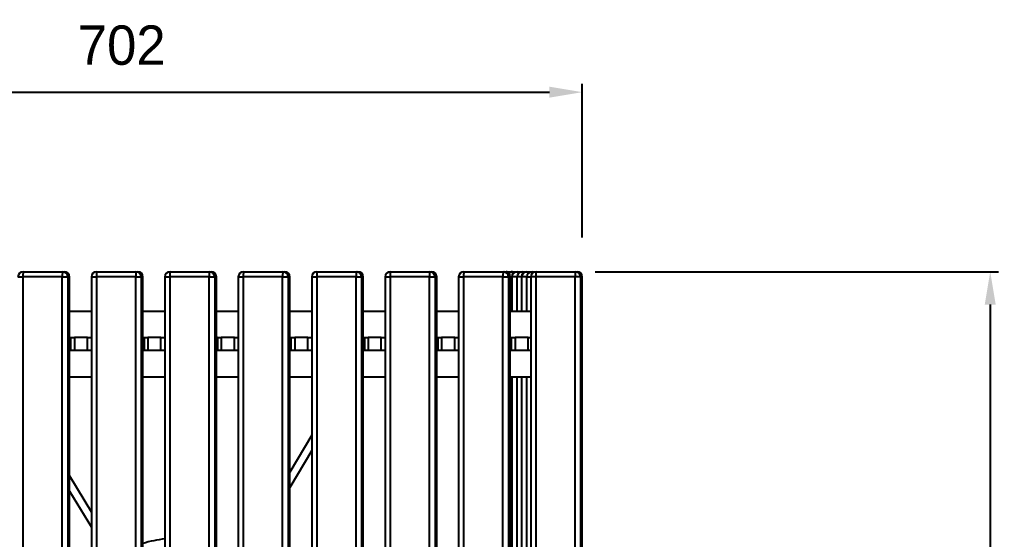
# Model space of a CAD drawing. Header units: millimetres. Extents: x 1508 to 7448, y -3239 to 961.
# Drawn here: x 2283 to 3029, y -1086 to -689 of the extents above; entities that cross this region are included whole.
import ezdxf

# ---------------------------------------------------------------- set-up
doc = ezdxf.new("R2010")
doc.units = ezdxf.units.MM
doc.header["$PDSIZE"] = -1
doc.dimstyles.new('1-1', dxfattribs={"dimtxt": 30, "dimasz": 25, "dimexe": 6.25, "dimexo": 30, "dimgap": 20.625, "dimtad": 1, "dimdec": 1, "dimtxsty": 'Standard', "dimcen": 0, "dimclrd": 2, "dimclre": 2, "dimclrt": 2, "dimadec": 0, "dimazin": 0, "dimtfac": 1, "dimtdec": 1, "dimtmove": 0, "dimatfit": 3, "dimfxl": 0, "dimarcsym": 0})

# ---------------------------------------------------------------- blocks, each defined once
blk = doc.blocks.new('rzut')
for p, q in [((-670.69, 2021.91), (-666.86, 2021.91)), ((-636.89, 2021.91), (-666.86, 2021.91)), ((-666.86, 2021.91), (-666.86, 1429.91)), ((-666.69, 2025.91), (-636.72, 2025.91)), ((-636.89, 1429.91), (-636.89, 2021.91)), ((-636.89, 2021.91), (-632.72, 2021.91)), ((-636.72, 2025.91), (-635.45, 2025.91)), ((-632.72, 2021.91), (-632.72, 1429.91)), ((-631.46, 2021.91), (-632.72, 2021.91)), ((-631.46, 1429.91), (-631.46, 2021.91)), ((-631.46, 2021.91), (-631.45, 2021.91)), ((-631.45, 1429.91), (-631.45, 2021.91)), ((-614.74, 2021.91), (-614.74, 1429.91)), ((-614.74, 2021.91), (-610.91, 2021.91)), ((-580.94, 2021.91), (-610.91, 2021.91)), ((-610.91, 2021.91), (-610.91, 1429.91)), ((-610.74, 2025.91), (-580.77, 2025.91)), ((-580.94, 1429.91), (-580.94, 2021.91)), ((-580.94, 2021.91), (-576.77, 2021.91)), ((-580.77, 2025.91), (-579.5, 2025.91)), ((-576.77, 2021.91), (-576.77, 1429.91)), ((-575.51, 2021.91), (-576.77, 2021.91)), ((-575.51, 1429.91), (-575.51, 2021.91)), ((-575.51, 2021.91), (-575.5, 2021.91)), ((-575.5, 1429.91), (-575.5, 2021.91)), ((-558.79, 2021.91), (-558.79, 1429.91)), ((-558.79, 2021.91), (-554.96, 2021.91)), ((-524.99, 2021.91), (-554.96, 2021.91)), ((-554.96, 2021.91), (-554.96, 1429.91)), ((-554.79, 2025.91), (-524.82, 2025.91)), ((-524.99, 1429.91), (-524.99, 2021.91)), ((-524.99, 2021.91), (-520.82, 2021.91)), ((-524.82, 2025.91), (-523.55, 2025.91)), ((-520.82, 2021.91), (-520.82, 1429.91)), ((-519.56, 2021.91), (-520.82, 2021.91)), ((-519.56, 1429.91), (-519.56, 2021.91)), ((-519.56, 2021.91), (-519.55, 2021.91)), ((-519.55, 1429.91), (-519.55, 2021.91)), ((-502.84, 2021.91), (-502.84, 1429.91)), ((-502.84, 2021.91), (-499.01, 2021.91)), ((-469.04, 2021.91), (-499.01, 2021.91)), ((-499.01, 2021.91), (-499.01, 1429.91)), ((-498.84, 2025.91), (-468.87, 2025.91)), ((-469.04, 1429.91), (-469.04, 2021.91)), ((-469.04, 2021.91), (-464.87, 2021.91)), ((-468.87, 2025.91), (-467.6, 2025.91)), ((-464.87, 2021.91), (-464.87, 1429.91)), ((-463.61, 2021.91), (-464.87, 2021.91)), ((-463.61, 1429.91), (-463.61, 2021.91)), ((-463.61, 2021.91), (-463.6, 2021.91)), ((-463.6, 1429.91), (-463.6, 2021.91)), ((-446.89, 2021.91), (-446.89, 1429.91)), ((-446.89, 2021.91), (-443.06, 2021.91)), ((-413.09, 2021.91), (-443.06, 2021.91)), ((-443.06, 2021.91), (-443.06, 1429.91)), ((-442.89, 2025.91), (-412.92, 2025.91)), ((-413.09, 1429.91), (-413.09, 2021.91)), ((-413.09, 2021.91), (-408.92, 2021.91)), ((-412.92, 2025.91), (-411.65, 2025.91)), ((-408.92, 2021.91), (-408.92, 1429.91)), ((-407.66, 2021.91), (-408.92, 2021.91)), ((-407.66, 1429.91), (-407.66, 2021.91)), ((-407.66, 2021.91), (-407.65, 2021.91)), ((-407.65, 1429.91), (-407.65, 2021.91)), ((-390.94, 2021.91), (-390.94, 1429.91)), ((-390.94, 2021.91), (-387.11, 2021.91)), ((-357.14, 2021.91), (-387.11, 2021.91)), ((-387.11, 2021.91), (-387.11, 1429.91)), ((-386.94, 2025.91), (-356.97, 2025.91)), ((-357.14, 1429.91), (-357.14, 2021.91)), ((-357.14, 2021.91), (-352.97, 2021.91)), ((-356.97, 2025.91), (-355.7, 2025.91)), ((-352.97, 2021.91), (-352.97, 1429.91)), ((-351.71, 2021.91), (-352.97, 2021.91)), ((-351.71, 1429.91), (-351.71, 2021.91)), ((-351.71, 2021.91), (-351.7, 2021.91)), ((-351.7, 1429.91), (-351.7, 2021.91)), ((-334.99, 2021.91), (-334.99, 1429.91)), ((-334.99, 2021.91), (-331.16, 2021.91)), ((-301.19, 2021.91), (-331.16, 2021.91)), ((-331.16, 2021.91), (-331.16, 1429.91)), ((-330.99, 2025.91), (-301.02, 2025.91)), ((-301.19, 1429.91), (-301.19, 2021.91)), ((-301.19, 2021.91), (-297.02, 2021.91)), ((-301.02, 2025.91), (-299.75, 2025.91)), ((-299.75, 2025.91), (-297.95, 2025.91)), ((-297.95, 2025.91), (-293.96, 2025.91)), ((-297.02, 2021.91), (-297.02, 1429.91)), ((-295.76, 2021.91), (-297.02, 2021.91)), ((-295.76, 1429.91), (-295.76, 2021.91)), ((-295.76, 2021.91), (-295.75, 2021.91)), ((-295.75, 1429.91), (-295.75, 2021.91)), ((-294.5, 2021.91), (-295.75, 2021.91)), ((-294.5, 2021.91), (-294.5, 1995.91)), ((-294.47, 2021.91), (-294.5, 2021.91)), ((-290.48, 2021.91), (-294.47, 2021.91)), ((-294.47, 2021.91), (-294.47, 1995.91)), ((-293.96, 2025.91), (-290.5, 2025.91)), ((-290.5, 2025.91), (-286.51, 2025.91)), ((-290.48, 1995.91), (-290.48, 2021.91)), ((-287.05, 2021.91), (-290.48, 2021.91)), ((-287.05, 2021.91), (-287.05, 1995.91)), ((-287.05, 2021.91), (-287.02, 2021.91)), ((-283.03, 2021.91), (-287.02, 2021.91)), ((-287.02, 2021.91), (-287.02, 1995.91)), ((-286.51, 2025.91), (-283.05, 2025.91)), ((-283.05, 2025.91), (-279.07, 2025.91)), ((-283.03, 1995.91), (-283.03, 2021.91)), ((-283.03, 2021.91), (-280.04, 2021.91)), ((-280.04, 2021.91), (-280.04, 1429.91)), ((-276.21, 2021.91), (-280.04, 2021.91)), ((-279.07, 2025.91), (-276.04, 2025.91)), ((-246.24, 2021.91), (-276.21, 2021.91)), ((-276.21, 2021.91), (-276.21, 1429.91)), ((-276.04, 2025.91), (-246.07, 2025.91)), ((-246.24, 1429.91), (-246.24, 2021.91)), ((-242.07, 2021.91), (-246.24, 2021.91)), ((-246.07, 2025.91), (-244.8, 2025.91)), ((-242.07, 2021.91), (-242.07, 1429.91)), ((-240.8, 2021.91), (-242.07, 2021.91)), ((-240.8, 1429.91), (-240.8, 2021.91)), ((-240.8, 1429.91), (-240.8, 2021.91)), ((-240.8, 2021.91), (-240.8, 2021.91)), ((-631.45, 1995.91), (-614.74, 1995.91)), ((-575.5, 1995.91), (-558.79, 1995.91)), ((-519.55, 1995.91), (-502.84, 1995.91)), ((-463.6, 1995.91), (-446.89, 1995.91)), ((-407.65, 1995.91), (-390.94, 1995.91)), ((-351.7, 1995.91), (-334.99, 1995.91)), ((-295.75, 1995.91), (-280.04, 1995.91)), ((-631.29, 1975.91), (-631.45, 1975.91)), ((-631.29, 1965.91), (-631.29, 1975.91)), ((-631.29, 1975.91), (-630.58, 1975.91)), ((-630.58, 1975.91), (-630.58, 1965.91)), ((-630.58, 1975.91), (-627.7, 1975.91)), ((-627.7, 1975.91), (-627.7, 1965.91)), ((-617.71, 1975.91), (-627.7, 1975.91)), ((-617.71, 1965.91), (-617.71, 1975.91)), ((-617.71, 1975.91), (-614.74, 1975.91)), ((-575.34, 1975.91), (-575.5, 1975.91)), ((-575.34, 1965.91), (-575.34, 1975.91)), ((-575.34, 1975.91), (-574.63, 1975.91)), ((-574.63, 1975.91), (-574.63, 1965.91)), ((-574.63, 1975.91), (-571.75, 1975.91)), ((-571.75, 1975.91), (-571.75, 1965.91)), ((-561.76, 1975.91), (-571.75, 1975.91)), ((-561.76, 1965.91), (-561.76, 1975.91)), ((-561.76, 1975.91), (-558.79, 1975.91)), ((-518.68, 1975.91), (-519.55, 1975.91)), ((-518.68, 1975.91), (-518.68, 1965.91)), ((-518.68, 1975.91), (-515.8, 1975.91)), ((-515.8, 1975.91), (-515.8, 1965.91)), ((-505.81, 1975.91), (-515.8, 1975.91)), ((-505.81, 1965.91), (-505.81, 1975.91)), ((-505.81, 1975.91), (-502.84, 1975.91)), ((-463.44, 1975.91), (-463.6, 1975.91)), ((-463.44, 1965.91), (-463.44, 1975.91)), ((-463.44, 1975.91), (-462.73, 1975.91)), ((-462.73, 1975.91), (-462.73, 1965.91)), ((-462.73, 1975.91), (-459.85, 1975.91)), ((-459.85, 1975.91), (-459.85, 1965.91)), ((-449.86, 1975.91), (-459.85, 1975.91)), ((-449.86, 1965.91), (-449.86, 1975.91)), ((-449.86, 1975.91), (-446.89, 1975.91)), ((-407.49, 1975.91), (-407.65, 1975.91)), ((-407.49, 1965.91), (-407.49, 1975.91)), ((-407.49, 1975.91), (-406.78, 1975.91)), ((-406.78, 1975.91), (-406.78, 1965.91)), ((-406.78, 1975.91), (-403.9, 1975.91)), ((-403.9, 1975.91), (-403.9, 1965.91)), ((-393.91, 1975.91), (-403.9, 1975.91)), ((-393.91, 1965.91), (-393.91, 1975.91)), ((-393.91, 1975.91), (-390.94, 1975.91)), ((-351.54, 1975.91), (-351.7, 1975.91)), ((-351.54, 1965.91), (-351.54, 1975.91)), ((-351.54, 1975.91), (-350.83, 1975.91)), ((-350.83, 1975.91), (-350.83, 1965.91)), ((-350.83, 1975.91), (-347.95, 1975.91)), ((-347.95, 1975.91), (-347.95, 1965.91)), ((-337.96, 1975.91), (-347.95, 1975.91)), ((-337.96, 1965.91), (-337.96, 1975.91)), ((-337.96, 1975.91), (-334.99, 1975.91)), ((-295.59, 1975.91), (-295.75, 1975.91)), ((-295.59, 1965.91), (-295.59, 1975.91)), ((-295.59, 1975.91), (-294.88, 1975.91)), ((-294.88, 1975.91), (-294.88, 1965.91)), ((-294.88, 1975.91), (-292, 1975.91)), ((-292, 1975.91), (-292, 1965.91)), ((-282.01, 1975.91), (-292, 1975.91)), ((-282.01, 1965.91), (-282.01, 1975.91)), ((-282.01, 1975.91), (-280.04, 1975.91)), ((-631.29, 1965.91), (-631.45, 1965.91)), ((-630.58, 1965.91), (-631.29, 1965.91)), ((-627.7, 1965.91), (-630.58, 1965.91)), ((-617.71, 1965.91), (-627.7, 1965.91)), ((-614.74, 1965.91), (-617.71, 1965.91)), ((-575.34, 1965.91), (-575.5, 1965.91)), ((-574.63, 1965.91), (-575.34, 1965.91)), ((-571.75, 1965.91), (-574.63, 1965.91)), ((-561.76, 1965.91), (-571.75, 1965.91)), ((-558.79, 1965.91), (-561.76, 1965.91)), ((-518.68, 1965.91), (-519.55, 1965.91)), ((-515.8, 1965.91), (-518.68, 1965.91)), ((-505.81, 1965.91), (-515.8, 1965.91)), ((-502.84, 1965.91), (-505.81, 1965.91)), ((-463.44, 1965.91), (-463.6, 1965.91)), ((-462.73, 1965.91), (-463.44, 1965.91)), ((-459.85, 1965.91), (-462.73, 1965.91)), ((-449.86, 1965.91), (-459.85, 1965.91)), ((-446.89, 1965.91), (-449.86, 1965.91)), ((-407.49, 1965.91), (-407.65, 1965.91)), ((-406.78, 1965.91), (-407.49, 1965.91)), ((-403.9, 1965.91), (-406.78, 1965.91)), ((-393.91, 1965.91), (-403.9, 1965.91)), ((-390.94, 1965.91), (-393.91, 1965.91)), ((-351.54, 1965.91), (-351.7, 1965.91)), ((-350.83, 1965.91), (-351.54, 1965.91)), ((-347.95, 1965.91), (-350.83, 1965.91)), ((-337.96, 1965.91), (-347.95, 1965.91)), ((-334.99, 1965.91), (-337.96, 1965.91)), ((-295.59, 1965.91), (-295.75, 1965.91)), ((-294.88, 1965.91), (-295.59, 1965.91)), ((-292, 1965.91), (-294.88, 1965.91)), ((-282.01, 1965.91), (-292, 1965.91)), ((-280.04, 1965.91), (-282.01, 1965.91)), ((-631.45, 1945.91), (-614.74, 1945.91)), ((-575.5, 1945.91), (-558.79, 1945.91)), ((-519.55, 1945.91), (-502.84, 1945.91)), ((-463.6, 1945.91), (-446.89, 1945.91)), ((-407.65, 1945.91), (-390.94, 1945.91)), ((-351.7, 1945.91), (-334.99, 1945.91)), ((-295.75, 1945.91), (-280.04, 1945.91)), ((-294.5, 1945.91), (-294.5, 1505.91)), ((-294.47, 1945.91), (-294.47, 1505.91)), ((-290.48, 1505.91), (-290.48, 1945.91)), ((-287.05, 1945.91), (-287.05, 1505.91)), ((-287.02, 1945.91), (-287.02, 1505.91)), ((-283.03, 1505.91), (-283.03, 1945.91)), ((-446.89, 1901.42), (-463.6, 1873.2)), ((-446.89, 1889.64), (-463.6, 1861.42)), ((-631.45, 1870.41), (-614.74, 1842.85)), ((-631.45, 1858.84), (-614.74, 1831.28))]:
    blk.add_line(p, q)
at = {"flags": 128}
for points in [[(-297.95, 2025.91), (-298.73, 2025.83), (-298.85, 2025.81)], [(-298.85, 2025.81), (-298.72, 2025.83), (-297.95, 2025.91)]]:
    blk.add_lwpolyline(points, dxfattribs=at)
for centre, radius, start, end in [((-666.69, 2021.91), 4, 90, 180), ((-643.05, 2022.91), 23.83, 172.76308, 182.40088), ((-613.08, 2022.91), 23.83, 172.76308, 182.40088), ((-636.72, 2021.91), 4, 359.97445, 89.97442), ((-635.45, 2021.91), 4, 0, 90), ((-635.46, 2021.91), 4, 359.97445, 89.97442), ((-610.74, 2021.91), 4, 90, 180), ((-587.1, 2022.91), 23.83, 172.76308, 182.40088), ((-557.13, 2022.91), 23.83, 172.76308, 182.40088), ((-580.77, 2021.91), 4, 359.97445, 89.97442), ((-579.5, 2021.91), 4, 0, 90), ((-579.51, 2021.91), 4, 359.97445, 89.97442), ((-554.79, 2021.91), 4, 90, 180), ((-531.15, 2022.91), 23.83, 172.76308, 182.40088), ((-501.18, 2022.91), 23.83, 172.76308, 182.40088), ((-524.82, 2021.91), 4, 359.97445, 89.97442), ((-523.55, 2021.91), 4, 0, 90), ((-523.56, 2021.91), 4, 359.97445, 89.97442), ((-498.84, 2021.91), 4, 90, 180), ((-475.2, 2022.91), 23.83, 172.76308, 182.40088), ((-445.23, 2022.91), 23.83, 172.76308, 182.40088), ((-468.87, 2021.91), 4, 359.97445, 89.97442), ((-467.6, 2021.91), 4, 0, 90), ((-467.61, 2021.91), 4, 359.97445, 89.97442), ((-442.89, 2021.91), 4, 90, 180), ((-419.25, 2022.91), 23.83, 172.76308, 182.40088), ((-389.28, 2022.91), 23.83, 172.76308, 182.40088), ((-412.92, 2021.91), 4, 359.97445, 89.97442), ((-411.65, 2021.91), 4, 0, 90), ((-411.66, 2021.91), 4, 359.97445, 89.97442), ((-386.94, 2021.91), 4, 90, 180), ((-363.3, 2022.91), 23.83, 172.76308, 182.40088), ((-333.33, 2022.91), 23.83, 172.76308, 182.40088), ((-356.97, 2021.91), 4, 359.97445, 89.97442), ((-355.7, 2021.91), 4, 0, 90), ((-355.71, 2021.91), 4, 359.97445, 89.97442), ((-330.99, 2021.91), 4, 90, 180), ((-307.35, 2022.91), 23.83, 172.76308, 182.40088), ((-277.38, 2022.91), 23.83, 172.76308, 182.40088), ((-301.02, 2021.91), 4, 359.97445, 89.97442), ((-299.75, 2021.91), 4, 0, 90), ((-299.76, 2021.91), 4, 359.97445, 89.97442), ((-293.95, 2021.96), 3.95, 90.06962, 136.9798), ((-290.5, 2021.91), 4, 90, 180), ((-290.48, 2021.93), 3.98, 90.25671, 180.25443), ((-296.13, 2024.52), 2.58, 359.43309, 32.59288), ((-286.49, 2021.93), 3.98, 90.25671, 180.25443), ((-283.05, 2021.91), 4, 90, 180), ((-283.04, 2021.93), 3.98, 90.25671, 180.25443), ((-288.68, 2024.52), 2.58, 359.43304, 32.59286), ((-279.05, 2021.93), 3.98, 90.25671, 180.25443), ((-276.04, 2021.91), 4, 90, 180), ((-280.21, 2024.94), 1.5, 358.07109, 40.26389), ((-252.4, 2022.91), 23.83, 172.76308, 182.40088), ((-222.43, 2022.91), 23.83, 172.76308, 182.40088), ((-246.07, 2021.91), 4, 359.97445, 89.97442), ((-244.8, 2021.91), 4, 0, 90), ((-244.8, 2021.91), 4, 359.97445, 89.97442), ((-547.34, 1725.91), 97.15, 96.77097, 106.85214)]:
    blk.add_arc(centre, radius, start, end)
blk = doc.blocks.new('*D14')
at = {"color": 2, "lineweight": -2, "transparency": 16777216}
for p, q in [((2010.2, -855.56), (2010.2, -738.51)), ((2035.2, -744.76), (2686.87, -744.76)), ((2711.87, -855.56), (2711.87, -738.51))]:
    blk.add_line(p, q, dxfattribs=at)
at = {"color": 2, "transparency": 16777216}
for points in [[(2035.2, -740.59), (2035.2, -748.92), (2010.2, -744.76)], [(2686.87, -740.59), (2686.87, -748.92), (2711.87, -744.76)]]:
    blk.add_solid(points, dxfattribs=at)
at = {"layer": 'Defpoints', "color": 0, "transparency": 16777216}
for p in [(2711.87, -744.76), (2010.2, -885.56), (2711.87, -885.56)]:
    blk.add_point(p, dxfattribs=at)
at = {"color": 2, "transparency": 16777216, "insert": (2361.04, -709.13), "char_height": 30, "attachment_point": 5}
blk.add_mtext('702', dxfattribs=at)
blk = doc.blocks.new('*D15')
at = {"color": 2, "lineweight": -2, "transparency": 16777216}
for p, q in [((2721.61, -881.56), (3028.87, -881.56)), ((3022.62, -906.56), (3022.62, -1456.56)), ((2721.61, -1481.56), (3028.87, -1481.56))]:
    blk.add_line(p, q, dxfattribs=at)
at = {"color": 2, "transparency": 16777216}
for points in [[(3018.46, -906.56), (3026.79, -906.56), (3022.62, -881.56)], [(3018.46, -1456.56), (3026.79, -1456.56), (3022.62, -1481.56)]]:
    blk.add_solid(points, dxfattribs=at)
at = {"layer": 'Defpoints', "color": 0, "transparency": 16777216}
for p in [(2691.61, -881.56), (2691.61, -1481.56), (3022.62, -1481.56)]:
    blk.add_point(p, dxfattribs=at)
at = {"color": 2, "transparency": 16777216, "insert": (2987, -1181.56), "char_height": 30, "attachment_point": 5, "rotation": 90}
blk.add_mtext('600', dxfattribs=at)

msp = doc.modelspace()

# ---------------------------------------------------------------- block references
msp.add_blockref('rzut', (2952.67, -2907.48))

# ---------------------------------------------------------------- dimensions: what is measured, and where the dimension line sits
dim = msp.add_linear_dim(base=(2711.87, -744.76), p1=(2010.2, -885.56), p2=(2711.87, -885.56), text='702', dimstyle='1-1')
dim.commit()
dim.dimension.update_dxf_attribs({"geometry": '*D14', "text_midpoint": (2361.04, -709.13)})
dim = msp.add_linear_dim(base=(3022.62, -1481.56), p1=(2691.61, -881.56), p2=(2691.61, -1481.56), angle=90, dimstyle='1-1')
dim.commit()
dim.dimension.update_dxf_attribs({"geometry": '*D15', "text_midpoint": (2987, -1181.56)})

doc.saveas('drawing.dxf')
